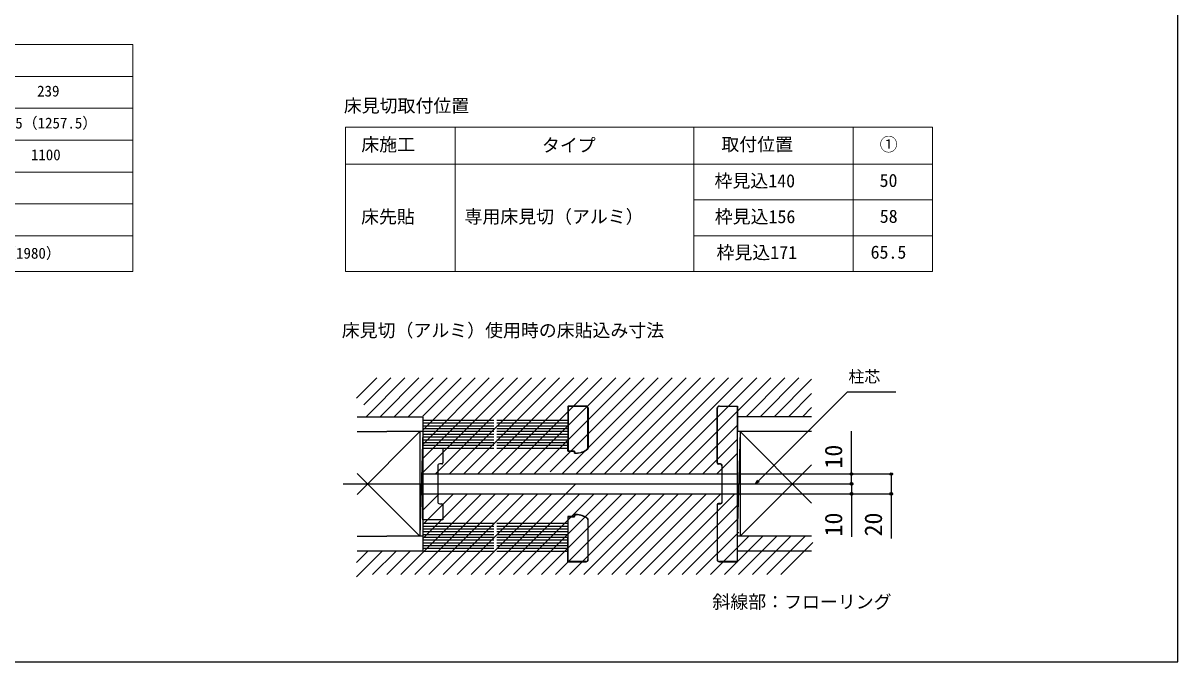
# Model space of a CAD drawing. Units: millimetres, scale not verified. Extents: x -438 to 438, y -652 to 649.
# Drawn here: x -143 to 438, y -652 to -331 of the extents above; entities that cross this region are included whole.
import ezdxf
from ezdxf.enums import TextEntityAlignment as Align

# ---------------------------------------------------------------- set-up
doc = ezdxf.new("R2010")
doc.units = ezdxf.units.MM
doc.header["$LTSCALE"] = 4
doc.layers.add('0-1_TABLE1', color=7, linetype='Continuous', lineweight=18)
for name, color, linetype in [('0-2_USER1', 3, 'Continuous'), ('0-4_YKK_11E', 7, 'Continuous'), ('0-5_YKK_12', 2, 'Continuous'), ('0-6_YKK_13', 4, 'Continuous'), ('0-7_YKK_D', 6, 'Continuous'), ('0-8_YKK_ZWAK', 7, 'Continuous'), ('0-9_YSS_K', 3, 'Continuous')]:
    doc.layers.add(name, color=color, linetype=linetype)
doc.styles.add('ＭＳ ゴシック', font='')
doc.styles.get('ＭＳ ゴシック').set_extended_font_data('MS Gothic')

msp = doc.modelspace()

# ---------------------------------------------------------------- linework, layer by layer
at = {"layer": '0-1_TABLE1'}
for p, q in [((-407.57, -342.205), (-87.57, -342.205)), ((-87.57, -342.205), (-87.57, -456.205)), ((-327.57, -358.205), (-87.57, -358.205)), ((-327.57, -374.205), (-87.57, -374.205)), ((19.251, -383.626), (314.251, -383.626)), ((19.251, -383.626), (19.251, -456.205)), ((74.251, -383.626), (74.251, -456.205)), ((194.251, -383.626), (194.251, -456.205)), ((274.251, -383.626), (274.251, -456.205)), ((314.251, -383.626), (314.251, -456.205)), ((-327.57, -390.205), (-87.57, -390.205)), ((19.251, -402.205), (314.251, -402.205)), ((-327.57, -406.205), (-87.57, -406.205)), ((-327.57, -422.205), (-87.57, -422.205)), ((194.251, -420.205), (314.251, -420.205)), ((-247.57, -438.205), (-87.57, -438.205)), ((194.251, -438.205), (314.251, -438.205)), ((-407.57, -456.205), (-87.57, -456.205)), ((19.251, -456.205), (314.251, -456.205))]:
    msp.add_line(p, q, dxfattribs=at)
at = {"layer": '0-4_YKK_11E'}
for p, q in [((130.976, -523.718), (140.076, -523.718)), ((130.976, -523.718), (130.976, -536.218)), ((131.076, -523.818), (131.076, -536.218)), ((140.076, -523.818), (131.076, -523.818)), ((141.076, -544.836), (141.076, -524.818)), ((141.176, -524.818), (141.176, -544.836)), ((205.976, -552.318), (205.976, -524.818)), ((206.076, -552.318), (206.076, -524.818)), ((130.976, -536.218), (131.076, -536.218)), ((130.976, -542.418), (131.076, -542.418)), ((65.576, -553.818), (65.576, -571.818)), ((67.576, -552.818), (66.576, -552.818)), ((207.576, -552.818), (206.576, -552.818)), ((207.576, -552.918), (206.576, -552.918)), ((208.476, -571.818), (208.476, -553.818)), ((208.576, -571.818), (208.576, -553.818)), ((66.576, -572.818), (67.576, -572.818)), ((205.976, -573.318), (205.976, -600.818)), ((206.076, -600.818), (206.076, -573.318)), ((207.576, -572.718), (206.576, -572.718)), ((206.576, -572.818), (207.576, -572.818)), ((130.976, -583.218), (131.076, -583.218)), ((141.076, -580.799), (141.076, -600.818)), ((141.176, -600.818), (141.176, -580.799)), ((130.976, -589.418), (131.076, -589.418)), ((130.976, -601.918), (130.976, -589.418)), ((131.076, -601.818), (131.076, -589.418)), ((130.976, -601.918), (140.076, -601.918)), ((140.076, -601.818), (131.076, -601.818)), ((207.076, -601.918), (216.176, -601.918))]:
    msp.add_line(p, q, dxfattribs=at)
for points in [[(131.076, -523.818), (131.076, -546.318), (134.326, -546.318), (134.326, -547.318), (135.076, -547.318)], [(207.076, -523.718), (216.176, -523.718), (216.176, -536.218), (216.076, -536.218)], [(207.076, -523.818), (216.076, -523.818), (216.076, -536.318)], [(216.076, -536.318), (216.076, -589.318), (216.076, -601.818), (207.076, -601.818)], [(58.076, -580.818), (58.076, -544.818), (64.576, -544.818), (68.076, -544.818), (68.076, -552.318)], [(135.076, -547.418), (134.226, -547.418), (134.226, -546.418), (130.976, -546.418), (130.976, -542.418)], [(68.076, -573.318), (68.076, -580.818), (58.076, -580.818)], [(135.076, -578.218), (134.226, -578.218), (134.226, -579.218), (130.976, -579.218), (130.976, -583.218)], [(131.076, -601.818), (131.076, -579.318), (134.326, -579.318), (134.326, -578.318), (135.076, -578.318)], [(216.176, -601.918), (216.176, -589.418), (216.076, -589.418)]]:
    msp.add_lwpolyline(points, dxfattribs=at)
for centre, radius, start, end in [((140.076, -524.818), 1.1, 0.00001, 89.99999), ((140.076, -524.818), 1, 0.00001, 89.99999), ((207.076, -524.818), 1.1, 89.99998, 180.00002), ((207.076, -524.818), 1, 90.00001, 179.99999), ((135.076, -538.193), 9.125, 270, 309.61912), ((135.076, -538.193), 9.225, 270.00001, 309.61912), ((140.576, -544.836), 0.5, 309.61914, 0), ((140.576, -544.836), 0.6, 309.61912, 359.99999), ((66.576, -553.818), 1, 90.00001, 179.99999), ((67.576, -552.318), 0.5, 270.00001, 359.99999), ((206.576, -552.318), 0.6, 180.00002, 270), ((206.576, -552.318), 0.5, 180.00001, 269.99999), ((207.576, -553.818), 1, 0.00001, 89.99999), ((207.576, -553.818), 0.9, 0, 89.99998), ((66.576, -571.818), 1, 180.00001, 269.99999), ((67.576, -573.318), 0.5, 0.00001, 89.99999), ((206.576, -573.318), 0.6, 89.99998, 180.00002), ((206.576, -573.318), 0.5, 90.00001, 179.99999), ((207.576, -571.818), 0.9, 270, 0), ((207.576, -571.818), 1, 270.00001, 359.99999), ((135.076, -587.443), 9.225, 50.38088, 89.99999), ((135.076, -587.443), 9.125, 50.38088, 90), ((140.576, -580.799), 0.5, 360, 50.38086), ((140.576, -580.799), 0.6, 0.00001, 50.38088), ((140.076, -600.818), 1.1, 270.00001, 359.99999), ((140.076, -600.818), 1, 270.00001, 359.99999), ((207.076, -600.818), 1.1, 180.00002, 270), ((207.076, -600.818), 1, 180.00001, 269.99999)]:
    msp.add_arc(centre, radius, start, end, dxfattribs=at)
at = {"layer": '0-5_YKK_12'}
msp.add_line((17.982, -562.818), (259.518, -562.818), dxfattribs=at)
at = {"layer": '0-6_YKK_13'}
for p, q in [((24.741, -519.757), (34.914, -509.583)), ((28.501, -523.068), (41.985, -509.583)), ((29.572, -529.068), (49.056, -509.583)), ((36.643, -529.068), (56.127, -509.583)), ((43.714, -529.068), (63.198, -509.583)), ((50.785, -529.068), (70.269, -509.583)), ((58.076, -550.061), (98.553, -509.583)), ((58.076, -542.99), (91.482, -509.583)), ((58.076, -535.919), (84.411, -509.583)), ((58.076, -528.847), (77.34, -509.583)), ((58.39, -556.818), (105.624, -509.583)), ((64.461, -557.818), (112.696, -509.583)), ((71.533, -557.818), (119.767, -509.583)), ((78.604, -557.818), (126.838, -509.583)), ((85.675, -557.818), (133.909, -509.583)), ((92.746, -557.818), (140.98, -509.583)), ((99.817, -557.818), (148.051, -509.583)), ((106.888, -557.818), (155.122, -509.583)), ((113.959, -557.818), (162.193, -509.583)), ((122.03, -556.818), (169.264, -509.583)), ((128.101, -557.818), (176.335, -509.583)), ((135.172, -557.818), (183.406, -509.583)), ((142.243, -557.818), (190.477, -509.583)), ((149.314, -557.818), (197.548, -509.583)), ((157.385, -556.818), (204.619, -509.583)), ((163.456, -557.818), (211.69, -509.583)), ((170.527, -557.818), (218.762, -509.583)), ((177.599, -557.818), (225.833, -509.583)), ((220.491, -529.068), (239.975, -509.583)), ((227.562, -529.068), (247.046, -509.583)), ((234.633, -529.068), (253.456, -510.244)), ((241.837, -529.068), (253.456, -517.449)), ((248.908, -529.068), (253.456, -524.52)), ((191.741, -557.818), (216.076, -533.482)), ((198.812, -557.818), (216.076, -540.553)), ((205.883, -557.818), (216.076, -547.624)), ((58.076, -557.818), (216.076, -557.818)), ((89.436, -608.359), (134.978, -562.818)), ((47.01, -608.359), (87.551, -567.818)), ((54.081, -608.359), (94.622, -567.818)), ((58.076, -567.818), (216.683, -567.818)), ((58.076, -590.221), (80.48, -567.818)), ((58.076, -583.15), (73.409, -567.818)), ((58.076, -576.079), (66.338, -567.818)), ((61.152, -608.359), (101.693, -567.818)), ((68.223, -608.359), (108.764, -567.818)), ((75.294, -608.359), (115.836, -567.818)), ((82.365, -608.359), (122.907, -567.818)), ((96.507, -608.359), (137.049, -567.818)), ((103.578, -608.359), (144.12, -567.818)), ((110.649, -608.359), (151.191, -567.818)), ((117.72, -608.359), (158.262, -567.818)), ((124.791, -608.359), (165.333, -567.818)), ((131.862, -608.359), (172.404, -567.818)), ((138.933, -608.359), (179.475, -567.818)), ((146.004, -608.359), (186.546, -567.818)), ((153.076, -608.359), (193.617, -567.818)), ((160.147, -608.359), (200.688, -567.818)), ((167.218, -608.359), (207.759, -567.818)), ((174.289, -608.359), (214.83, -567.818)), ((181.36, -608.359), (216.076, -573.643)), ((188.431, -608.359), (216.076, -580.714)), ((195.502, -608.359), (216.794, -587.068)), ((202.573, -608.359), (221.865, -589.068)), ((209.644, -608.359), (228.936, -589.068)), ((216.715, -608.359), (236.007, -589.068)), ((223.786, -608.359), (243.078, -589.068)), ((230.857, -608.359), (250.149, -589.068)), ((24.741, -609.415), (37.588, -596.568)), ((24.741, -602.344), (30.517, -596.568)), ((32.867, -608.359), (44.659, -596.568)), ((39.938, -608.359), (51.73, -596.568)), ((237.928, -608.359), (254.076, -592.211))]:
    msp.add_line(p, q, dxfattribs=at)
msp.add_lwpolyline([(184.67, -557.818), (216.076, -526.411), (232.904, -509.583)], dxfattribs=at)
at = {"layer": '0-7_YKK_D'}
for p, q in [((217.076, -557.818), (294.456, -557.818)), ((218.076, -557.818), (274.456, -557.818)), ((237.076, -562.818), (274.456, -562.818)), ((237.076, -562.818), (274.456, -562.818)), ((217.076, -567.818), (294.456, -567.818)), ((218.076, -567.818), (274.456, -567.818))]:
    msp.add_line(p, q, dxfattribs=at)
for points in [[(225.261, -562.818), (226.764, -561.315), (271.419, -516.66), (295.811, -516.66)], [(273.456, -562.818), (273.456, -557.818), (273.456, -536.268)], [(227.167, -561.718), (225.261, -562.818), (226.361, -560.912)], [(273.456, -562.818), (273.456, -567.818), (273.456, -589.368)], [(293.456, -557.818), (293.456, -567.818), (293.456, -590.322)]]:
    msp.add_lwpolyline(points, dxfattribs=at)
for centre in [(273.456, -557.818), (273.456, -562.818), (273.456, -562.818), (293.456, -557.818), (273.456, -567.818), (293.456, -567.818)]:
    msp.add_circle(centre, 0.637, dxfattribs=at)
at = {"layer": '0-8_YKK_ZWAK'}
msp.add_lwpolyline([(-437.5, -652.2), (437.5, -652.2), (437.5, 622.8)], dxfattribs=at)
at = {"layer": '0-9_YSS_K'}
for p, q in [((58.076, -530.818), (93.826, -530.818)), ((58.076, -532.218), (93.826, -532.218)), ((58.076, -533.618), (93.826, -533.618)), ((95.326, -530.818), (131.076, -530.818)), ((95.326, -532.218), (131.076, -532.218)), ((95.326, -533.618), (131.076, -533.618)), ((131.076, -538.568), (131.076, -529.068)), ((253.456, -529.068), (216.076, -529.068)), ((25.076, -568.068), (56.576, -536.568)), ((25.076, -536.568), (40.076, -536.568)), ((58.076, -536.568), (40.076, -536.568)), ((56.576, -536.568), (56.576, -589.068)), ((56.576, -536.568), (56.576, -589.068)), ((58.076, -536.568), (56.576, -589.068)), ((58.076, -535.018), (93.826, -535.018)), ((58.076, -536.418), (93.826, -536.418)), ((58.076, -536.568), (58.076, -589.068)), ((58.076, -537.818), (93.826, -537.818)), ((58.076, -539.218), (93.826, -539.218)), ((95.326, -535.018), (131.076, -535.018)), ((95.326, -536.418), (131.076, -536.418)), ((95.326, -537.818), (131.076, -537.818)), ((95.326, -539.218), (131.076, -539.218)), ((131.076, -544.818), (131.076, -538.568)), ((217.576, -536.568), (216.076, -589.068)), ((216.076, -536.568), (216.076, -589.068)), ((234.076, -536.568), (216.076, -536.568)), ((217.576, -536.568), (217.576, -589.068)), ((253.456, -572.448), (217.576, -536.568)), ((217.576, -536.568), (217.576, -589.068)), ((253.456, -536.568), (234.076, -536.568)), ((58.076, -540.618), (93.826, -540.618)), ((58.076, -542.018), (93.826, -542.018)), ((58.076, -543.418), (93.826, -543.418)), ((68.076, -544.818), (93.826, -544.818)), ((95.326, -540.618), (131.076, -540.618)), ((95.326, -542.018), (131.076, -542.018)), ((95.326, -543.418), (131.076, -543.418)), ((95.326, -544.818), (131.076, -544.818)), ((253.456, -553.188), (217.576, -589.068)), ((25.076, -557.568), (56.576, -589.068)), ((58.076, -582.568), (93.826, -582.568)), ((58.076, -583.968), (93.826, -583.968)), ((58.076, -585.368), (93.826, -585.368)), ((95.326, -582.568), (131.076, -582.568)), ((95.326, -583.968), (131.076, -583.968)), ((95.326, -585.368), (131.076, -585.368)), ((25.076, -589.068), (40.076, -589.068)), ((58.076, -589.068), (40.076, -589.068)), ((58.076, -586.768), (93.826, -586.768)), ((58.076, -588.168), (93.826, -588.168)), ((58.076, -589.568), (93.826, -589.568)), ((58.076, -590.968), (93.826, -590.968)), ((95.326, -586.768), (131.076, -586.768)), ((95.326, -588.168), (131.076, -588.168)), ((95.326, -589.568), (131.076, -589.568)), ((95.326, -590.968), (131.076, -590.968)), ((234.076, -589.068), (216.076, -589.068)), ((253.456, -589.068), (234.076, -589.068)), ((58.076, -596.568), (25.076, -596.568)), ((58.076, -592.368), (93.826, -592.368)), ((58.076, -593.768), (93.826, -593.768)), ((58.076, -595.168), (93.826, -595.168)), ((58.076, -596.568), (93.826, -596.568)), ((95.326, -592.368), (131.076, -592.368)), ((95.326, -593.768), (131.076, -593.768)), ((95.326, -595.168), (131.076, -595.168)), ((95.326, -596.568), (131.076, -596.568)), ((253.456, -596.568), (216.076, -596.568))]:
    msp.add_line(p, q, dxfattribs=at)
msp.add_lwpolyline([(25.076, -529.068), (58.076, -529.068), (58.076, -596.568)], dxfattribs=at)

# ---------------------------------------------------------------- texts
at = {"layer": '0-1_TABLE1', "style": 'ＭＳ ゴシック'}
for s, height, p in [('239', 5.499, (-135.73, -369.955)), ('2395（1257.5）', 5.499, (-157.953, -385.998)), ('床施工', 6.598, (27.191, -397.671)), ('タイプ', 6.598, (117.939, -398.029)), ('取付位置', 6.598, (208.069, -397.569)), ('①', 6.598, (287.654, -397.62)), ('1100', 5.499, (-138.862, -401.955)), ('枠見込140', 6.598, (204.669, -415.884)), ('50', 6.598, (287.603, -415.705)), ('床先貼', 6.598, (27.064, -433.91)), ('専用床見切（アルミ）', 6.598, (79.024, -433.884)), ('枠見込156', 6.598, (204.797, -433.884)), ('58', 6.598, (287.68, -433.705)), ('ソフトクローズ：2033（1980）', 5.499, (-228.784, -451.381)), ('枠見込171', 6.598, (205.666, -451.884)), ('65.5', 6.598, (283.078, -451.705))]:
    msp.add_text(s, height=height, dxfattribs=at).set_placement(p, align=Align.BOTTOM_LEFT)
at = {"layer": '0-2_USER1', "style": 'ＭＳ ゴシック'}
for s, p in [('床見切取付位置', (18.384, -378.16)), ('床見切（アルミ）使用時の床貼込み寸法', (17.362, -490.991)), ('斜線部：フローリング', (203.618, -627.333))]:
    msp.add_text(s, height=6.598, dxfattribs=at).set_placement(p, align=Align.BOTTOM_LEFT)
at = {"layer": '0-7_YKK_D', "style": 'ＭＳ ゴシック'}
msp.add_text('柱芯', height=5.865, dxfattribs=at).set_placement((271.94, -513.642), align=Align.BOTTOM_LEFT)
for s, p in [('10', (271.456, -555.108)), ('10', (271.456, -589.208)), ('20', (291.456, -589.208))]:
    msp.add_text(s, height=8.798, rotation=90, dxfattribs=at).set_placement(p, align=Align.BOTTOM_LEFT)

doc.saveas('drawing.dxf')
